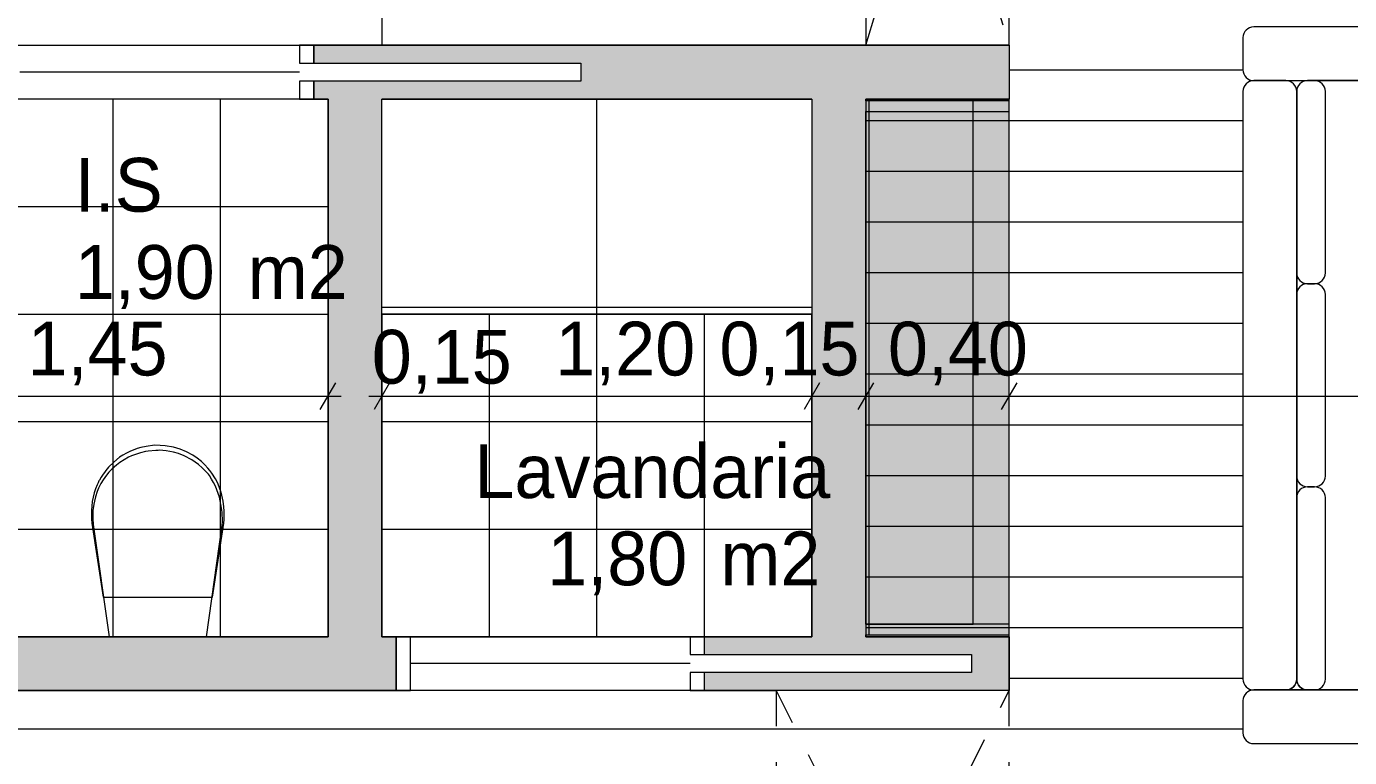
# Model space of a CAD drawing. Header units: metres. Extents: x -111189 to -108577, y -72951 to -72647.
# Drawn here: x -110705.924 to -110702.233, y -72933.191 to -72931.151 of the extents above; entities that cross this region are included whole.
import ezdxf

# ---------------------------------------------------------------- set-up
doc = ezdxf.new("R2010")
doc.units = ezdxf.units.M
doc.header["$MEASUREMENT"] = 0
doc.set_wipeout_variables(frame=1)
doc.linetypes.add('Dashed', pattern=[0.423333, 0.211667, -0.211667])
doc.linetypes.add('Wipeout_Contour', pattern=[1, 0, -1])
for name, color, linetype in [('Planta Piso -1_1_07 - MUROS', 7, 'Continuous'), ('Planta Piso RC_1_00 - DESENHO 2D', 7, 'Continuous'), ('Planta Piso RC_1_03 - LAJES', 7, 'Continuous'), ('Planta Piso RC_1_05 - PAREDES..35', 7, 'Continuous'), ('Planta Piso RC_1_08 - EQUIPAMENTO AMOVIVEL', 7, 'Continuous'), ('Planta Piso RC_1_08 - EQUIPAMENTO FIXO', 7, 'Continuous'), ('Planta Piso RC_1_11 - ZONA_ÁREA', 7, 'Continuous'), ('Planta Piso RC_1_12 - COTAS GERAIS', 7, 'Continuous')]:
    doc.layers.add(name, color=color, linetype=linetype)
doc.styles.add('ESTILO_GERADO_3', font='AGENCYR.TTF')

# ---------------------------------------------------------------- blocks, each defined once
blk = doc.blocks.new('floor')
at = {"layer": 'Planta Piso RC_1_03 - LAJES', "color": 253, "linetype": 'Continuous', "lineweight": 9, "ltscale": 1000}
for p, q in [((-110703.1826, -72956.2719), (-110703.0826, -72956.2719)), ((-110703.1826, -72956.2719), (-110703.0826, -72956.2719)), ((-110703.0826, -72956.2719), (-110702.8326, -72956.2719)), ((-110703.0826, -72956.2719), (-110702.8326, -72956.2719)), ((-110702.8326, -72956.2719), (-110702.5301, -72956.2719)), ((-110702.8326, -72956.2719), (-110702.5301, -72956.2719)), ((-110703.5826, -72956.4134), (-110703.3326, -72956.4134)), ((-110703.5826, -72956.4134), (-110703.3326, -72956.4134)), ((-110703.3326, -72956.4134), (-110703.0826, -72956.4134)), ((-110703.3326, -72956.4134), (-110703.0826, -72956.4134)), ((-110703.0826, -72956.4134), (-110702.8326, -72956.4134)), ((-110703.0826, -72956.4134), (-110702.8326, -72956.4134)), ((-110702.8326, -72956.4134), (-110702.5826, -72956.4134)), ((-110702.8326, -72956.4134), (-110702.5826, -72956.4134)), ((-110702.5826, -72956.4134), (-110702.5301, -72956.4134)), ((-110702.5826, -72956.4134), (-110702.5301, -72956.4134)), ((-110703.5826, -72956.5549), (-110703.3326, -72956.5549)), ((-110703.5826, -72956.5549), (-110703.3326, -72956.5549)), ((-110703.3326, -72956.5549), (-110703.0826, -72956.5549)), ((-110703.3326, -72956.5549), (-110703.0826, -72956.5549)), ((-110703.0826, -72956.5549), (-110702.8326, -72956.5549)), ((-110703.0826, -72956.5549), (-110702.8326, -72956.5549)), ((-110702.8326, -72956.5549), (-110702.5826, -72956.5549)), ((-110702.8326, -72956.5549), (-110702.5826, -72956.5549)), ((-110702.5826, -72956.5549), (-110702.5301, -72956.5549)), ((-110702.5826, -72956.5549), (-110702.5301, -72956.5549)), ((-110703.5826, -72956.6964), (-110703.3326, -72956.6964)), ((-110703.5826, -72956.6964), (-110703.3326, -72956.6964)), ((-110703.3326, -72956.6964), (-110703.0826, -72956.6964)), ((-110703.3326, -72956.6964), (-110703.0826, -72956.6964)), ((-110703.0826, -72956.6964), (-110702.8326, -72956.6964)), ((-110703.0826, -72956.6964), (-110702.8326, -72956.6964)), ((-110702.8326, -72956.6964), (-110702.5826, -72956.6964)), ((-110702.8326, -72956.6964), (-110702.5826, -72956.6964)), ((-110702.5826, -72956.6964), (-110702.5301, -72956.6964)), ((-110702.5826, -72956.6964), (-110702.5301, -72956.6964)), ((-110703.5826, -72956.8379), (-110703.3326, -72956.8379)), ((-110703.5826, -72956.8379), (-110703.3326, -72956.8379)), ((-110703.3326, -72956.8379), (-110703.0826, -72956.8379)), ((-110703.3326, -72956.8379), (-110703.0826, -72956.8379)), ((-110703.0826, -72956.8379), (-110702.8326, -72956.8379)), ((-110703.0826, -72956.8379), (-110702.8326, -72956.8379)), ((-110702.8326, -72956.8379), (-110702.5826, -72956.8379)), ((-110702.8326, -72956.8379), (-110702.5826, -72956.8379)), ((-110702.5826, -72956.8379), (-110702.5301, -72956.8379)), ((-110702.5826, -72956.8379), (-110702.5301, -72956.8379)), ((-110703.5826, -72956.9794), (-110703.3326, -72956.9794)), ((-110703.5826, -72956.9794), (-110703.3326, -72956.9794)), ((-110703.3326, -72956.9794), (-110703.0826, -72956.9794)), ((-110703.3326, -72956.9794), (-110703.0826, -72956.9794)), ((-110703.0826, -72956.9794), (-110702.8326, -72956.9794)), ((-110703.0826, -72956.9794), (-110702.8326, -72956.9794)), ((-110702.8326, -72956.9794), (-110702.5826, -72956.9794)), ((-110702.8326, -72956.9794), (-110702.5826, -72956.9794)), ((-110702.5826, -72956.9794), (-110702.5301, -72956.9794)), ((-110702.5826, -72956.9794), (-110702.5301, -72956.9794)), ((-110703.5826, -72957.1209), (-110703.3326, -72957.1209)), ((-110703.5826, -72957.1209), (-110703.3326, -72957.1209)), ((-110703.3326, -72957.1209), (-110703.0826, -72957.1209)), ((-110703.3326, -72957.1209), (-110703.0826, -72957.1209)), ((-110703.0826, -72957.1209), (-110702.8326, -72957.1209)), ((-110703.0826, -72957.1209), (-110702.8326, -72957.1209)), ((-110702.8326, -72957.1209), (-110702.5826, -72957.1209)), ((-110702.8326, -72957.1209), (-110702.5826, -72957.1209)), ((-110702.5826, -72957.1209), (-110702.5301, -72957.1209)), ((-110702.5826, -72957.1209), (-110702.5301, -72957.1209)), ((-110703.5826, -72957.2624), (-110703.3326, -72957.2624)), ((-110703.5826, -72957.2624), (-110703.3326, -72957.2624)), ((-110703.3326, -72957.2624), (-110703.0826, -72957.2624)), ((-110703.3326, -72957.2624), (-110703.0826, -72957.2624)), ((-110703.0826, -72957.2624), (-110702.8326, -72957.2624)), ((-110703.0826, -72957.2624), (-110702.8326, -72957.2624)), ((-110702.8326, -72957.2624), (-110702.5826, -72957.2624)), ((-110702.8326, -72957.2624), (-110702.5826, -72957.2624)), ((-110702.5826, -72957.2624), (-110702.5301, -72957.2624)), ((-110702.5826, -72957.2624), (-110702.5301, -72957.2624)), ((-110703.5826, -72957.4039), (-110703.3326, -72957.4039)), ((-110703.5826, -72957.4039), (-110703.3326, -72957.4039)), ((-110703.3326, -72957.4039), (-110703.0826, -72957.4039)), ((-110703.3326, -72957.4039), (-110703.0826, -72957.4039)), ((-110703.0826, -72957.4039), (-110702.8326, -72957.4039)), ((-110703.0826, -72957.4039), (-110702.8326, -72957.4039)), ((-110702.8326, -72957.4039), (-110702.5826, -72957.4039)), ((-110702.8326, -72957.4039), (-110702.5826, -72957.4039)), ((-110702.5826, -72957.4039), (-110702.5301, -72957.4039)), ((-110702.5826, -72957.4039), (-110702.5301, -72957.4039)), ((-110703.5826, -72957.5454), (-110703.3326, -72957.5454)), ((-110703.5826, -72957.5454), (-110703.3326, -72957.5454)), ((-110703.3326, -72957.5454), (-110703.0826, -72957.5454)), ((-110703.3326, -72957.5454), (-110703.0826, -72957.5454)), ((-110703.0826, -72957.5454), (-110702.8326, -72957.5454)), ((-110703.0826, -72957.5454), (-110702.8326, -72957.5454)), ((-110702.8326, -72957.5454), (-110702.5826, -72957.5454)), ((-110702.8326, -72957.5454), (-110702.5826, -72957.5454)), ((-110702.5826, -72957.5454), (-110702.5301, -72957.5454)), ((-110702.5826, -72957.5454), (-110702.5301, -72957.5454)), ((-110703.5826, -72957.6869), (-110703.3326, -72957.6869)), ((-110703.5826, -72957.6869), (-110703.3326, -72957.6869)), ((-110703.3326, -72957.6869), (-110703.0826, -72957.6869)), ((-110703.3326, -72957.6869), (-110703.0826, -72957.6869)), ((-110703.0826, -72957.6869), (-110702.8326, -72957.6869)), ((-110703.0826, -72957.6869), (-110702.8326, -72957.6869)), ((-110702.8326, -72957.6869), (-110702.5826, -72957.6869)), ((-110702.8326, -72957.6869), (-110702.5826, -72957.6869)), ((-110702.5826, -72957.6869), (-110702.5301, -72957.6869)), ((-110702.5826, -72957.6869), (-110702.5301, -72957.6869)), ((-110703.5826, -72957.8284), (-110703.3326, -72957.8284)), ((-110703.5826, -72957.8284), (-110703.3326, -72957.8284)), ((-110703.3326, -72957.8284), (-110703.0826, -72957.8284)), ((-110703.3326, -72957.8284), (-110703.0826, -72957.8284)), ((-110703.0826, -72957.8284), (-110702.8326, -72957.8284)), ((-110703.0826, -72957.8284), (-110702.8326, -72957.8284)), ((-110702.8326, -72957.8284), (-110702.5826, -72957.8284)), ((-110702.8326, -72957.8284), (-110702.5826, -72957.8284)), ((-110702.5826, -72957.8284), (-110702.5301, -72957.8284)), ((-110702.5826, -72957.8284), (-110702.5301, -72957.8284)), ((-110703.1826, -72957.9699), (-110703.0826, -72957.9699)), ((-110703.1826, -72957.9699), (-110703.0826, -72957.9699)), ((-110703.0826, -72957.9699), (-110702.8326, -72957.9699)), ((-110703.0826, -72957.9699), (-110702.8326, -72957.9699)), ((-110702.8326, -72957.9699), (-110702.5826, -72957.9699)), ((-110702.8326, -72957.9699), (-110702.5826, -72957.9699)), ((-110702.5826, -72957.9699), (-110702.5301, -72957.9699)), ((-110702.5826, -72957.9699), (-110702.5301, -72957.9699)), ((-110706.0826, -72958.1114), (-110705.8326, -72958.1114)), ((-110706.0826, -72958.1114), (-110705.8326, -72958.1114)), ((-110705.8326, -72958.1114), (-110705.5826, -72958.1114)), ((-110705.8326, -72958.1114), (-110705.5826, -72958.1114)), ((-110705.5826, -72958.1114), (-110705.3326, -72958.1114)), ((-110705.5826, -72958.1114), (-110705.3326, -72958.1114)), ((-110705.3326, -72958.1114), (-110705.0826, -72958.1114)), ((-110705.3326, -72958.1114), (-110705.0826, -72958.1114)), ((-110705.0826, -72958.1114), (-110704.8326, -72958.1114)), ((-110705.0826, -72958.1114), (-110704.8326, -72958.1114)), ((-110704.8326, -72958.1114), (-110704.5826, -72958.1114)), ((-110704.8326, -72958.1114), (-110704.5826, -72958.1114)), ((-110704.5826, -72958.1114), (-110704.3326, -72958.1114)), ((-110704.5826, -72958.1114), (-110704.3326, -72958.1114)), ((-110704.3326, -72958.1114), (-110704.0826, -72958.1114)), ((-110704.3326, -72958.1114), (-110704.0826, -72958.1114)), ((-110704.0826, -72958.1114), (-110703.8326, -72958.1114)), ((-110704.0826, -72958.1114), (-110703.8326, -72958.1114)), ((-110703.8326, -72958.1114), (-110703.5826, -72958.1114)), ((-110703.8326, -72958.1114), (-110703.5826, -72958.1114)), ((-110703.5826, -72958.1114), (-110703.3326, -72958.1114)), ((-110703.5826, -72958.1114), (-110703.3326, -72958.1114)), ((-110703.3326, -72958.1114), (-110703.0826, -72958.1114)), ((-110703.3326, -72958.1114), (-110703.0826, -72958.1114)), ((-110703.0826, -72958.1114), (-110702.8326, -72958.1114)), ((-110703.0826, -72958.1114), (-110702.8326, -72958.1114)), ((-110702.8326, -72958.1114), (-110702.5826, -72958.1114)), ((-110702.8326, -72958.1114), (-110702.5826, -72958.1114)), ((-110702.5826, -72958.1114), (-110702.5301, -72958.1114)), ((-110702.5826, -72958.1114), (-110702.5301, -72958.1114))]:
    blk.add_line(p, q, dxfattribs=at)

msp = doc.modelspace()

# ---------------------------------------------------------------- hatches: boundary and pattern name
at = {"layer": 'Planta Piso -1_1_07 - MUROS', "linetype": 'Continuous', "lineweight": 0, "true_color": 0x939598}
h = msp.add_hatch(color=252, dxfattribs=at)
h.paths.add_polyline_path([(-110706.5231, -72932.2539), (-110706.5326, -72932.2539), (-110706.5326, -72932.183), (-110706.6826, -72932.183), (-110706.6826, -72932.2539), (-110707.1818, -72932.2539), (-110707.1818, -72932.4039), (-110706.7826, -72932.4039), (-110706.5826, -72932.4039), (-110706.5231, -72932.4039)])
h.paths.add_polyline_path([(-110707.1818, -72932.2539), (-110707.238, -72932.2539), (-110708.5826, -72932.2539), (-110708.5826, -72932.4039), (-110707.9826, -72932.4039), (-110707.8326, -72932.4039), (-110707.3826, -72932.4039), (-110707.1818, -72932.4039)])
h.paths.add_polyline_path([(-110706.0326, -72932.2539), (-110706.5231, -72932.2539), (-110706.5231, -72932.4039), (-110706.1826, -72932.4039), (-110706.1826, -72932.8547), (-110706.0326, -72932.8547)])
h.paths.add_polyline_path([(-110706.6826, -72931.3597), (-110706.6826, -72932.183), (-110706.5326, -72932.183), (-110706.5326, -72931.3597)])
h.paths.add_polyline_path([(-110705.9826, -72931.2047), (-110706.5231, -72931.2047), (-110706.5231, -72931.3539), (-110706.0326, -72931.3539), (-110705.9826, -72931.3539)])
h.paths.add_polyline_path([(-110706.5231, -72931.2047), (-110706.6826, -72931.2047), (-110706.6826, -72931.3597), (-110706.5326, -72931.3597), (-110706.5326, -72931.3539), (-110706.5326, -72931.3539), (-110706.5231, -72931.3539)])
h.paths.add_polyline_path([(-110704.9326, -72931.3597), (-110705.0826, -72931.3597), (-110705.0826, -72932.8547), (-110704.9326, -72932.8547)])
h.paths.add_polyline_path([(-110703.8326, -72931.2047), (-110705.1226, -72931.2047), (-110705.1226, -72931.2539), (-110704.3776, -72931.2539), (-110704.3776, -72931.3039), (-110705.1226, -72931.3039), (-110705.1226, -72931.3539), (-110705.0826, -72931.3539), (-110705.0826, -72931.3597), (-110704.9326, -72931.3597), (-110704.9326, -72931.3539), (-110704.3326, -72931.3539), (-110703.8326, -72931.3539)])
h.paths.add_polyline_path([(-110703.5826, -72931.2047), (-110703.8326, -72931.2047), (-110703.8326, -72931.3539), (-110703.7326, -72931.3539), (-110703.7326, -72931.3597), (-110703.5826, -72931.3597)])
h.paths.add_polyline_path([(-110703.1826, -72931.2047), (-110703.5826, -72931.2047), (-110703.5826, -72931.3539), (-110703.1826, -72931.3539)])
h.paths.add_polyline_path([(-110703.5826, -72931.3597), (-110703.7326, -72931.3597), (-110703.7326, -72931.9539), (-110703.7326, -72932.183), (-110703.5826, -72932.183)])
h.paths.add_polyline_path([(-110703.5826, -72932.183), (-110703.7326, -72932.183), (-110703.7326, -72932.8547), (-110703.5826, -72932.8547)])
h.paths.add_polyline_path([(-110703.1826, -72932.8547), (-110703.5826, -72932.8547), (-110703.5826, -72932.9039), (-110703.2876, -72932.9039), (-110703.2876, -72932.9539), (-110703.5826, -72932.9539), (-110703.5826, -72933.0039), (-110703.1826, -72933.0039)], flags=17)
h.paths.add_polyline_path([(-110703.1826, -72932.8547), (-110703.8326, -72932.8547), (-110703.8326, -72932.9039), (-110703.2876, -72932.9039), (-110703.2876, -72932.9539), (-110703.8326, -72932.9539), (-110703.8326, -72933.0039), (-110703.1826, -72933.0039)])
h.paths.add_polyline_path([(-110703.8326, -72932.8547), (-110704.0326, -72932.8547), (-110704.0326, -72932.9039), (-110703.8326, -72932.9039)])
h.paths.add_polyline_path([(-110703.8326, -72932.9539), (-110704.0326, -72932.9539), (-110704.0326, -72933.0039), (-110703.8326, -72933.0039)])
h.paths.add_polyline_path([(-110704.8926, -72932.8547), (-110706.1826, -72932.8547), (-110706.1826, -72933.0039), (-110704.8926, -72933.0039)])
h.paths.add_polyline_path([(-110707.3557, -72932.4965), (-110707.3557, -72932.1838), (-110707.6505, -72932.1838), (-110707.6505, -72932.4965)], flags=9)
msp.add_hatch(color=252, dxfattribs=at).paths.add_polyline_path([(-110703.1826, -72932.8547), (-110703.5826, -72932.8547), (-110703.5826, -72932.9039), (-110703.2876, -72932.9039), (-110703.2876, -72932.9539), (-110703.5826, -72932.9539), (-110703.5826, -72933.0039), (-110703.1826, -72933.0039)])
at = {"layer": 'Planta Piso RC_1_03 - LAJES', "linetype": 'Continuous', "lineweight": 9}
h = msp.add_hatch(dxfattribs=at)
h.set_pattern_fill('GRID_30X30_0001', color=253, style=0, pattern_type=2)
h.set_pattern_definition([(360, (-110705.98263, -72932.85392), (4e-10, 0.3), []), (90, (-110705.98263, -72932.85392), (-0.3, 4e-10), [])])
h.paths.add_polyline_path([(-110706.0326, -72932.2539), (-110706.0326, -72932.8539), (-110705.0826, -72932.8539), (-110705.0826, -72931.3539), (-110706.0326, -72931.3539), (-110706.0326, -72932.2539)])
h = msp.add_hatch(dxfattribs=at)
h.set_pattern_fill('GRID_30X30_0001', color=253, style=0, pattern_type=2)
h.set_pattern_definition([(360, (-110704.93263, -72932.85392), (3e-09, 0.3), []), (90, (-110704.93263, -72932.85392), (-0.3, 3e-09), [])])
h.paths.add_polyline_path([(-110704.9326, -72931.3539), (-110704.9326, -72932.8539), (-110703.7326, -72932.8539), (-110703.7326, -72931.3539)])
at = {"layer": 'Planta Piso RC_1_08 - EQUIPAMENTO FIXO', "linetype": 'Continuous', "lineweight": 13}
msp.add_hatch(color=254, dxfattribs=at).paths.add_polyline_path([(-110703.1826, -72932.8539), (-110703.1826, -72931.3539), (-110703.5826, -72931.3539), (-110703.5826, -72932.8539)])

# ---------------------------------------------------------------- linework, layer by layer
at = {"layer": 'Planta Piso RC_1_00 - DESENHO 2D', "color": 7, "linetype": 'Dashed', "lineweight": 13, "ltscale": 0.2}
for p, q in [((-110703.5826, -72929.9039), (-110703.5826, -72931.2039)), ((-110703.5826, -72931.2039), (-110703.1826, -72929.9039)), ((-110703.5826, -72929.9039), (-110703.1826, -72931.2039)), ((-110703.1826, -72931.2039), (-110703.1826, -72929.9039)), ((-110703.8326, -72933.0039), (-110703.8326, -72934.3039)), ((-110703.8326, -72934.3039), (-110703.1826, -72933.0039)), ((-110703.8326, -72933.0039), (-110703.1826, -72934.3039)), ((-110703.1826, -72934.3039), (-110703.1826, -72933.0039))]:
    msp.add_line(p, q, dxfattribs=at)
at = {"layer": 'Planta Piso RC_1_00 - DESENHO 2D', "color": 7, "linetype": 'Dashed', "lineweight": 13, "ltscale": 0.2, "flags": 128}
msp.add_lwpolyline([(-110704.9326, -72931.2039), (-110703.1826, -72931.2039), (-110703.1826, -72929.9039), (-110704.9326, -72929.9039)], close=True, dxfattribs=at)
at = {"layer": 'Planta Piso RC_1_03 - LAJES', "color": 7, "linetype": 'Continuous', "lineweight": 13, "ltscale": 1000, "flags": 128}
msp.add_lwpolyline([(-110708.5826, -72930.2289), (-110708.5826, -72932.2539), (-110706.6826, -72932.2539), (-110706.6826, -72931.2039), (-110703.1826, -72931.2039), (-110703.1826, -72931.3539), (-110703.5826, -72931.3539), (-110703.5826, -72932.8539), (-110703.1826, -72932.8539), (-110703.1826, -72933.0039), (-110706.1826, -72933.0039), (-110706.1826, -72932.4039), (-110708.5826, -72932.4039), (-110708.5826, -72937.9039), (-110703.8326, -72937.9039), (-110703.8326, -72934.3039), (-110703.1826, -72934.3039), (-110703.1826, -72934.4539), (-110703.1826, -72934.9539), (-110699.1326, -72934.9539)], dxfattribs=at)
for points in [[(-110706.0326, -72932.2539), (-110706.0326, -72932.8539), (-110705.0826, -72932.8539), (-110705.0826, -72931.3539), (-110706.5326, -72931.3539), (-110706.5326, -72932.2539)], [(-110704.9326, -72931.3539), (-110704.9326, -72932.8539), (-110703.7326, -72932.8539), (-110703.7326, -72931.3539)]]:
    msp.add_lwpolyline(points, close=True, dxfattribs=at)
at = {"layer": 'Planta Piso RC_1_05 - PAREDES..35', "color": 7, "linetype": 'Continuous', "lineweight": 13, "ltscale": 1000}
for p, q in [((-110705.1226, -72931.2039), (-110705.1626, -72931.2039)), ((-110705.1626, -72931.2039), (-110705.1626, -72931.2539)), ((-110705.1226, -72931.2539), (-110705.1226, -72931.2039)), ((-110705.1226, -72931.2039), (-110705.1226, -72931.2539)), ((-110705.1226, -72931.2039), (-110705.1226, -72931.2539)), ((-110703.1826, -72931.2039), (-110703.5826, -72931.2039)), ((-110705.1626, -72931.2789), (-110705.9426, -72931.2789)), ((-110705.1626, -72931.2539), (-110705.1226, -72931.2539)), ((-110705.1226, -72931.3039), (-110705.1626, -72931.3039)), ((-110705.1626, -72931.3039), (-110705.1626, -72931.3539)), ((-110705.1226, -72931.3539), (-110705.1226, -72931.3039)), ((-110705.1226, -72931.3039), (-110705.1226, -72931.3539)), ((-110705.1226, -72931.3039), (-110705.1226, -72931.3539)), ((-110705.1626, -72931.3539), (-110705.1226, -72931.3539)), ((-110704.8526, -72932.8539), (-110704.8926, -72932.8539)), ((-110704.8926, -72932.8539), (-110704.8926, -72933.0039)), ((-110704.8926, -72933.0039), (-110704.8926, -72932.8539)), ((-110704.8926, -72933.0039), (-110704.8926, -72932.8539)), ((-110704.8526, -72933.0039), (-110704.8526, -72932.8539)), ((-110704.0326, -72932.8539), (-110704.0726, -72932.8539)), ((-110704.0726, -72932.8539), (-110704.0726, -72932.9039)), ((-110704.0326, -72932.9039), (-110704.0326, -72932.8539)), ((-110704.0326, -72932.9039), (-110704.0326, -72932.8539)), ((-110704.0326, -72932.9039), (-110704.0326, -72932.8539)), ((-110704.0726, -72932.9039), (-110704.0326, -72932.9039)), ((-110704.0726, -72932.9289), (-110704.8526, -72932.9289)), ((-110704.0326, -72932.9539), (-110704.0726, -72932.9539)), ((-110704.0726, -72932.9539), (-110704.0726, -72933.0039)), ((-110704.0326, -72933.0039), (-110704.0326, -72932.9539)), ((-110704.0326, -72933.0039), (-110704.0326, -72932.9539)), ((-110704.0326, -72933.0039), (-110704.0326, -72932.9539)), ((-110704.8926, -72933.0039), (-110704.8526, -72933.0039)), ((-110704.0726, -72933.0039), (-110704.0326, -72933.0039)), ((-110703.1826, -72933.0039), (-110703.8326, -72933.0039))]:
    msp.add_line(p, q, dxfattribs=at)
at = {"layer": 'Planta Piso RC_1_05 - PAREDES..35', "color": 7, "linetype": 'Continuous', "lineweight": 20, "ltscale": 1000}
for p, q in [((-110705.1226, -72931.2039), (-110705.1226, -72931.2539)), ((-110703.1826, -72931.2039), (-110703.5826, -72931.2039)), ((-110705.1226, -72931.3039), (-110705.1226, -72931.3539)), ((-110704.8926, -72933.0039), (-110704.8926, -72932.8539)), ((-110704.0326, -72932.9039), (-110704.0326, -72932.8539)), ((-110704.0326, -72933.0039), (-110704.0326, -72932.9539)), ((-110703.1826, -72933.0039), (-110703.8326, -72933.0039))]:
    msp.add_line(p, q, dxfattribs=at)
at = {"layer": 'Planta Piso RC_1_05 - PAREDES..35', "color": 251, "linetype": 'Continuous', "lineweight": 13, "ltscale": 1000}
for p, q in [((-110705.1226, -72931.2539), (-110704.3776, -72931.2539)), ((-110704.3776, -72931.2539), (-110704.3776, -72931.3039)), ((-110704.3776, -72931.3039), (-110705.1226, -72931.3039)), ((-110704.0326, -72932.9039), (-110703.2876, -72932.9039)), ((-110703.2876, -72932.9039), (-110703.2876, -72932.9539)), ((-110703.2876, -72932.9539), (-110704.0326, -72932.9539))]:
    msp.add_line(p, q, dxfattribs=at)
at = {"layer": 'Planta Piso RC_1_05 - PAREDES..35', "color": 7, "linetype": 'Continuous', "lineweight": 20, "ltscale": 1000, "flags": 128}
for points in [[(-110703.1826, -72931.2039), (-110705.1226, -72931.2039)], [(-110703.1826, -72931.2039), (-110703.1826, -72931.3539)], [(-110705.1226, -72931.3539), (-110705.0826, -72931.3539)], [(-110705.0826, -72931.3539), (-110705.0826, -72932.8539)], [(-110704.9326, -72931.3539), (-110703.7326, -72931.3539)], [(-110704.9326, -72932.8539), (-110704.9326, -72931.3539)], [(-110703.7326, -72931.3539), (-110703.7326, -72932.8539)], [(-110703.5826, -72931.3539), (-110703.1826, -72931.3539)], [(-110703.5826, -72931.3589), (-110703.5826, -72931.3539)], [(-110703.1826, -72931.3589), (-110703.5826, -72931.3589)], [(-110703.5826, -72931.3589), (-110703.5826, -72932.8489)], [(-110703.5726, -72932.8489), (-110703.5726, -72931.3589)], [(-110703.1826, -72931.3889), (-110703.1826, -72931.3589)], [(-110703.5826, -72932.8189), (-110703.5826, -72931.3889)], [(-110703.5826, -72931.3889), (-110703.1826, -72931.3889)], [(-110703.1826, -72932.8189), (-110703.5826, -72932.8189)], [(-110703.1826, -72932.8489), (-110703.1826, -72932.8189)], [(-110705.0826, -72932.8539), (-110706.0326, -72932.8539)], [(-110704.8926, -72932.8539), (-110704.9326, -72932.8539)], [(-110703.8326, -72932.8539), (-110704.0326, -72932.8539)], [(-110703.7326, -72932.8539), (-110703.8326, -72932.8539)], [(-110703.5826, -72932.8539), (-110703.5826, -72932.8489)], [(-110703.5826, -72932.8489), (-110703.1826, -72932.8489)], [(-110703.1826, -72932.8539), (-110703.5826, -72932.8539)], [(-110703.1826, -72933.0039), (-110703.1826, -72932.8539)], [(-110706.0326, -72933.0039), (-110704.8926, -72933.0039)], [(-110704.0326, -72933.0039), (-110703.8326, -72933.0039)]]:
    msp.add_lwpolyline(points, dxfattribs=at)
at = {"layer": 'Planta Piso RC_1_08 - EQUIPAMENTO AMOVIVEL', "color": 7, "linetype": 'Continuous', "lineweight": 13, "ltscale": 1000}
for p, q in [((-110702.3301, -72931.3024), (-110702.3501, -72931.3024)), ((-110702.3801, -72931.3324), (-110702.3801, -72931.8391)), ((-110702.3001, -72931.8391), (-110702.3001, -72931.3324)), ((-110702.3301, -72931.8691), (-110702.3501, -72931.8691)), ((-110702.3501, -72931.8691), (-110702.3301, -72931.8691)), ((-110702.3801, -72931.8991), (-110702.3801, -72932.4058)), ((-110702.3001, -72932.4058), (-110702.3001, -72931.8991)), ((-110702.3801, -72932.4658), (-110702.3801, -72932.9724)), ((-110702.3301, -72932.4358), (-110702.3501, -72932.4358)), ((-110702.3501, -72932.4358), (-110702.3301, -72932.4358)), ((-110702.3001, -72932.9724), (-110702.3001, -72932.4658)), ((-110702.3501, -72933.0024), (-110702.3301, -72933.0024))]:
    msp.add_line(p, q, dxfattribs=at)
at = {"layer": 'Planta Piso RC_1_08 - EQUIPAMENTO AMOVIVEL', "color": 7, "linetype": 'Continuous', "lineweight": 13, "ltscale": 1000, "flags": 128}
for points in [[(-110701.8301, -72931.3024, 0.414214), (-110701.8001, -72931.2724), (-110701.8001, -72931.1824, 0.414214), (-110701.8301, -72931.1524), (-110702.5001, -72931.1524, 0.414214), (-110702.5301, -72931.1824), (-110702.5301, -72931.2724, 0.414214), (-110702.5001, -72931.3024)], [(-110702.4101, -72933.0024, 0.414214), (-110702.3801, -72932.9724), (-110702.3801, -72931.3324, 0.414214), (-110702.4101, -72931.3024), (-110702.5001, -72931.3024, 0.414214), (-110702.5301, -72931.3324), (-110702.5301, -72932.9724, 0.414214), (-110702.5001, -72933.0024)], [(-110702.3501, -72931.3024, 0.414214), (-110702.3801, -72931.3324, 0.414214), (-110702.4101, -72931.3024)], [(-110701.8101, -72933.0024, 0.414214), (-110701.7801, -72932.9724), (-110701.7801, -72931.3324, 0.414214), (-110701.8101, -72931.3024), (-110702.3501, -72931.3024, 0.414214), (-110702.3801, -72931.3324), (-110702.3801, -72932.9724, 0.414214), (-110702.3501, -72933.0024)], [(-110702.3501, -72933.0024, -0.414214), (-110702.3801, -72932.9724, -0.414214), (-110702.4101, -72933.0024)], [(-110701.8301, -72933.1524, 0.414214), (-110701.8001, -72933.1224), (-110701.8001, -72933.0324, 0.414214), (-110701.8301, -72933.0024), (-110702.5001, -72933.0024, 0.414214), (-110702.5301, -72933.0324), (-110702.5301, -72933.1224, 0.414214), (-110702.5001, -72933.1524)]]:
    msp.add_lwpolyline(points, format="xyb", close=True, dxfattribs=at)
at = {"layer": 'Planta Piso RC_1_08 - EQUIPAMENTO AMOVIVEL', "color": 7, "linetype": 'Continuous', "lineweight": 13, "ltscale": 1000}
for centre, start, end in [((-110702.3501, -72931.3324), 90, 180), ((-110702.3301, -72931.3324), 0, 90), ((-110702.3501, -72931.8391), 180, 270), ((-110702.3301, -72931.8391), 270, 0), ((-110702.3501, -72931.8991), 90, 180), ((-110702.3301, -72931.8991), 0, 90), ((-110702.3501, -72932.4058), 180, 270), ((-110702.3301, -72932.4058), 270, 0), ((-110702.3501, -72932.4658), 90, 180), ((-110702.3301, -72932.4658), 360, 90), ((-110702.3501, -72932.9724), 180, 270), ((-110702.3301, -72932.9724), 270, 0)]:
    msp.add_arc(centre, 0.03, start, end, dxfattribs=at)
at = {"layer": 'Planta Piso RC_1_08 - EQUIPAMENTO FIXO', "color": 7, "linetype": 'Continuous', "lineweight": 13, "ltscale": 1000, "flags": 128}
for points in [[(-110703.1826, -72932.8539), (-110703.1826, -72931.3539), (-110703.5826, -72931.3539), (-110703.5826, -72932.8539)], [(-110703.1826, -72931.3589), (-110703.5826, -72931.3589), (-110703.5826, -72932.8489), (-110703.1826, -72932.8489)], [(-110703.1826, -72931.3589), (-110703.5826, -72931.3589), (-110703.5826, -72932.8489), (-110703.1826, -72932.8489)], [(-110703.2826, -72931.3589), (-110703.5826, -72931.3589), (-110703.5826, -72932.8189), (-110703.2826, -72932.8189)], [(-110703.2826, -72931.3589), (-110703.5826, -72931.3589), (-110703.5826, -72932.8189), (-110703.2826, -72932.8189)], [(-110703.2826, -72931.3589), (-110703.5826, -72931.3589), (-110703.5826, -72932.8189), (-110703.2826, -72932.8189)], [(-110703.2826, -72931.3589), (-110703.5826, -72931.3589), (-110703.5826, -72932.8189), (-110703.2826, -72932.8189)], [(-110705.3723, -72932.5162), (-110705.3724, -72932.5039), (-110705.3733, -72932.4917), (-110705.3754, -72932.4755), (-110705.3789, -72932.4595), (-110705.3817, -72932.4488), (-110705.3895, -72932.4288), (-110705.3924, -72932.4222), (-110705.397, -72932.4138), (-110705.407, -72932.3974), (-110705.4123, -72932.3906), (-110705.4178, -72932.3839), (-110705.4264, -72932.3745), (-110705.4356, -72932.3655), (-110705.4477, -72932.3562), (-110705.4603, -72932.3476), (-110705.4773, -72932.3377), (-110705.4956, -72932.3307), (-110705.5135, -72932.3247), (-110705.5375, -72932.3212), (-110705.5509, -72932.3202), (-110705.5667, -72932.3197), (-110705.5903, -72932.323), (-110705.6051, -72932.3262), (-110705.6156, -72932.3287), (-110705.6357, -72932.3373), (-110705.6454, -72932.3422), (-110705.6549, -72932.3477), (-110705.6642, -72932.3534), (-110705.6802, -72932.3666), (-110705.6952, -72932.3811), (-110705.703, -72932.3906), (-110705.7067, -72932.3955), (-110705.7103, -72932.4005), (-110705.7155, -72932.4086), (-110705.7203, -72932.4169), (-110705.7217, -72932.4194), (-110705.7243, -72932.4247), (-110705.7267, -72932.43), (-110705.7311, -72932.441), (-110705.7348, -72932.4523), (-110705.7379, -72932.4645), (-110705.7403, -72932.4768), (-110705.7419, -72932.4893), (-110705.7427, -72932.5013), (-110705.743, -72932.5133), (-110705.7426, -72932.5253), (-110705.7416, -72932.5372), (-110705.7101, -72932.7434), (-110705.4051, -72932.7434), (-110705.3736, -72932.5372), (-110705.3727, -72932.5267)], [(-110705.6934, -72932.8539), (-110705.4217, -72932.8539), (-110705.3776, -72932.5429), (-110705.3774, -72932.5337), (-110705.3775, -72932.5245), (-110705.3778, -72932.5153), (-110705.3785, -72932.5062), (-110705.3797, -72932.4957), (-110705.3813, -72932.4854), (-110705.3834, -72932.4752), (-110705.3858, -72932.4651), (-110705.389, -72932.4546), (-110705.3926, -72932.4442), (-110705.397, -72932.4339), (-110705.4019, -72932.4238), (-110705.4077, -72932.4141), (-110705.4138, -72932.4046), (-110705.4166, -72932.4009), (-110705.4233, -72932.3928), (-110705.4334, -72932.3827), (-110705.444, -72932.3732), (-110705.4629, -72932.3601), (-110705.4841, -72932.3492), (-110705.4997, -72932.3432), (-110705.5135, -72932.3393), (-110705.5345, -72932.3354), (-110705.5526, -72932.3339), (-110705.5563, -72932.3342), (-110705.5632, -72932.3344), (-110705.5846, -72932.3362), (-110705.5919, -72932.337), (-110705.6057, -72932.3406), (-110705.6146, -72932.3433), (-110705.631, -72932.3492), (-110705.6391, -72932.3534), (-110705.664, -72932.3681), (-110705.6733, -72932.3758), (-110705.6847, -72932.386), (-110705.6939, -72932.3951), (-110705.7004, -72932.4034), (-110705.7053, -72932.4099), (-110705.7098, -72932.4165), (-110705.7162, -72932.4265), (-110705.7227, -72932.4398), (-110705.7264, -72932.4485), (-110705.7318, -72932.4635), (-110705.7346, -72932.4754), (-110705.7364, -72932.4845), (-110705.7386, -72932.5018), (-110705.7387, -72932.5067), (-110705.7388, -72932.524), (-110705.7376, -72932.5412)]]:
    msp.add_lwpolyline(points, close=True, dxfattribs=at)
at = {"layer": 'Planta Piso RC_1_12 - COTAS GERAIS', "color": 7, "linetype": 'Continuous', "lineweight": 5, "ltscale": 1000}
for p, q in [((-110705.0826, -72932.2393), (-110705.0826, -72932.1268)), ((-110704.9326, -72932.2393), (-110704.9326, -72932.1268)), ((-110703.7326, -72932.2393), (-110703.7326, -72932.1268)), ((-110703.5826, -72932.2393), (-110703.5826, -72932.1268)), ((-110703.1826, -72932.2393), (-110703.1826, -72932.1268)), ((-110705.1043, -72932.2205), (-110705.061, -72932.1455)), ((-110704.911, -72932.1455), (-110704.9543, -72932.2205)), ((-110703.711, -72932.1455), (-110703.7543, -72932.2205)), ((-110703.561, -72932.1455), (-110703.6043, -72932.2205)), ((-110703.161, -72932.1455), (-110703.2043, -72932.2205)), ((-110706.5326, -72932.183), (-110705.0826, -72932.183)), ((-110705.0826, -72932.183), (-110705.046, -72932.183)), ((-110704.9693, -72932.183), (-110704.9326, -72932.183)), ((-110704.9326, -72932.183), (-110703.7326, -72932.183)), ((-110703.7326, -72932.183), (-110703.5826, -72932.183)), ((-110703.5826, -72932.183), (-110703.1826, -72932.183)), ((-110703.1826, -72932.183), (-110699.1326, -72932.183))]:
    msp.add_line(p, q, dxfattribs=at)

# ---------------------------------------------------------------- block references
at = {"layer": 'Planta Piso RC_1_03 - LAJES'}
msp.add_blockref('floor', (0, 25), dxfattribs=at)

# ---------------------------------------------------------------- texts
at = {"layer": 'Planta Piso RC_1_11 - ZONA_ÁREA', "color": 7, "linetype": 'Continuous', "lineweight": 5, "char_height": 0.15, "attachment_point": 1, "style": 'ESTILO_GERADO_3'}
for s, insert in [('\\A1;{\\pql;\\pt0;\\fAgency FB|b0|i0|c0|p0;\\W1.000000;I.S}', (-110705.7893, -72931.5181)), ('\\A1;{\\pql;\\pt0,24.1;\\fAgency FB|b0|i0|c0|p0;\\W1.000000;1,90\\fAgency FB|b0|i0|c0|p0;\\W1.000000;\\A1{\\H.66x;\\S^  ;}\\fAgency FB|b0|i0|c0|p0;\\W1.000000; m2\\fAgency FB|b0|i0|c0|p0;\\W1.000000;\\A1{\\H.66x;\\S^  ;}}', (-110705.7893, -72931.7613)), ('\\A1;{\\pql;\\pt0;\\fAgency FB|b0|i0|c0|p0;\\W1.000000;Lavandaria}', (-110704.6742, -72932.3172)), ('\\A1;{\\pql;\\pt0,24.1;\\fAgency FB|b0|i0|c0|p0;\\W1.000000;1,80\\fAgency FB|b0|i0|c0|p0;\\W1.000000;\\A1{\\H.66x;\\S^  ;}\\fAgency FB|b0|i0|c0|p0;\\W1.000000; m2\\fAgency FB|b0|i0|c0|p0;\\W1.000000;\\A1{\\H.66x;\\S^  ;}}', (-110704.4708, -72932.5605))]:
    msp.add_mtext(s, dxfattribs=dict(at, insert=insert))
at = {"layer": 'Planta Piso RC_1_12 - COTAS GERAIS', "color": 7, "linetype": 'Continuous', "lineweight": 5, "char_height": 0.15, "attachment_point": 7, "style": 'ESTILO_GERADO_3'}
for s, insert, width in [('\\A1;{\\pql;\\fAgency FB|b0|i0|c0|p0;\\W1.000000;1,45}', (-110705.9208, -72932.153), 0.22633), ('\\A1;{\\pql;\\fAgency FB|b0|i0|c0|p0;\\W1.000000;1,20}', (-110704.4487, -72932.153), 0.232222), ('\\A1;{\\pql;\\fAgency FB|b0|i0|c0|p0;\\W1.000000;0,15}', (-110703.9906, -72932.153), 0.236309), ('\\A1;{\\pql;\\fAgency FB|b0|i0|c0|p0;\\W1.000000;0,40}', (-110703.5205, -72932.153), 0.27574)]:
    msp.add_mtext(s, dxfattribs=dict(at, insert=insert, width=width))
at = {"layer": 'Planta Piso RC_1_12 - COTAS GERAIS', "color": 7, "linetype": 'Continuous', "lineweight": 5, "insert": (-110704.7654, -72931.9979), "char_height": 0.15, "attachment_point": 2, "style": 'ESTILO_GERADO_3'}
msp.add_mtext('\\A1;{\\pqc;\\fAgency FB|b0|i0|c0|p0;\\W1.000000;0,15}', dxfattribs=at)

# ---------------------------------------------------------------- next in the draw order: wipeouts: each hides what was drawn before it
at = {"color": 254, "linetype": 'Wipeout_Contour', "lineweight": 0, "ltscale": 530276.031195}
msp.add_wipeout([(-110704.3326, -72931.9539), (-110704.3326, -72931.3539), (-110704.9326, -72931.3539), (-110704.9326, -72931.9539)], dxfattribs=at).dxf.layer = 'Planta Piso RC_1_08 - EQUIPAMENTO FIXO'

# ---------------------------------------------------------------- next in the draw order: linework, layer by layer
at = {"layer": 'Planta Piso RC_1_08 - EQUIPAMENTO FIXO', "color": 7, "linetype": 'Dashed', "lineweight": 13, "ltscale": 10}
for p, q in [((-110704.9326, -72931.9539), (-110704.9326, -72931.3539)), ((-110704.9326, -72931.3539), (-110704.3326, -72931.3539)), ((-110704.3326, -72931.3539), (-110704.3326, -72931.9539)), ((-110704.3326, -72931.9359), (-110704.9326, -72931.9359)), ((-110704.3326, -72931.9539), (-110704.9326, -72931.9539))]:
    msp.add_line(p, q, dxfattribs=at)
at = {"layer": 'Planta Piso RC_1_08 - EQUIPAMENTO FIXO', "color": 7, "linetype": 'Continuous', "lineweight": 13, "ltscale": 1000}
for p, q in [((-110704.9326, -72931.3539), (-110704.3326, -72931.3539)), ((-110704.3326, -72931.9539), (-110704.9326, -72931.9539))]:
    msp.add_line(p, q, dxfattribs=at)

# ---------------------------------------------------------------- next in the draw order: wipeouts: each hides what was drawn before it
at = {"color": 254, "linetype": 'Wipeout_Contour', "lineweight": 0, "ltscale": 530274.027024}
msp.add_wipeout([(-110703.7326, -72931.9539), (-110703.7326, -72931.3539), (-110704.3326, -72931.3539), (-110704.3326, -72931.9539)], dxfattribs=at).dxf.layer = 'Planta Piso RC_1_08 - EQUIPAMENTO FIXO'

# ---------------------------------------------------------------- next in the draw order: linework, layer by layer
at = {"layer": 'Planta Piso RC_1_08 - EQUIPAMENTO FIXO', "color": 7, "linetype": 'Dashed', "lineweight": 13, "ltscale": 10}
for p, q in [((-110704.3326, -72931.9539), (-110704.3326, -72931.3539)), ((-110704.3326, -72931.3539), (-110703.7326, -72931.3539)), ((-110703.7326, -72931.3539), (-110703.7326, -72931.9539)), ((-110703.7326, -72931.9359), (-110704.3326, -72931.9359)), ((-110703.7326, -72931.9539), (-110704.3326, -72931.9539))]:
    msp.add_line(p, q, dxfattribs=at)
at = {"layer": 'Planta Piso RC_1_08 - EQUIPAMENTO FIXO', "color": 7, "linetype": 'Continuous', "lineweight": 13, "ltscale": 1000}
for p, q in [((-110704.3326, -72931.3539), (-110703.7326, -72931.3539)), ((-110703.7326, -72931.9539), (-110704.3326, -72931.9539))]:
    msp.add_line(p, q, dxfattribs=at)

doc.saveas('drawing.dxf')
